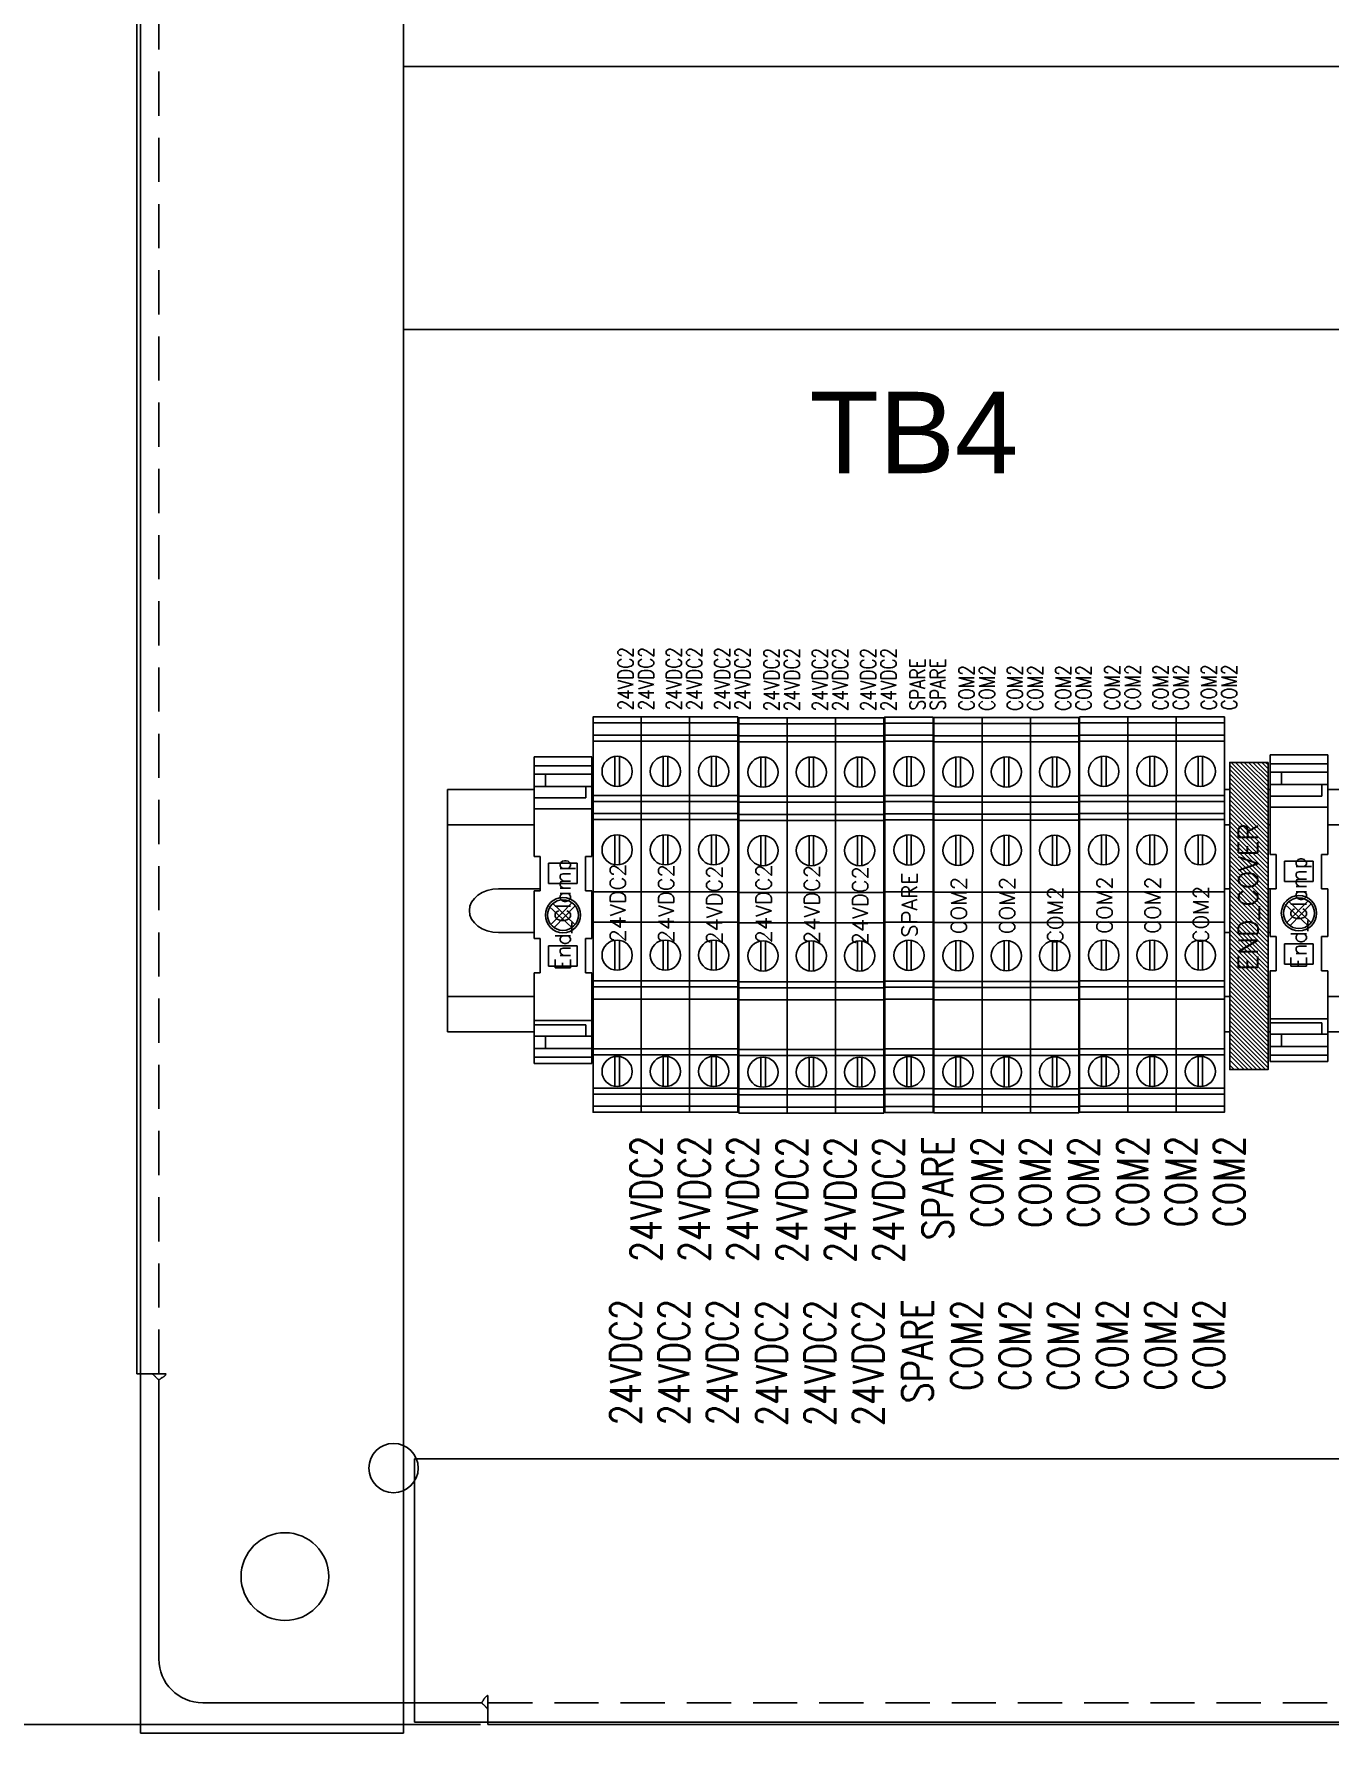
# Model space of a CAD drawing. Header units: inches. Extents: x 0.1 to 89.7, y 0.1 to 57.6.
# Drawn here: x 51.3 to 58.63, y 10.86 to 20.48 of the extents above; entities that cross this region are included whole.
import ezdxf
from ezdxf.enums import TextEntityAlignment as Align

# ---------------------------------------------------------------- set-up
doc = ezdxf.new("R2010")
doc.units = ezdxf.units.IN
doc.header["$MEASUREMENT"] = 0
doc.set_wipeout_variables(frame=1)
doc.linetypes.add('HIDDEN', pattern=[0.375, 0.25, -0.125])
for name, color, linetype in [('02___PRT_ALL_AXES', 7, 'Continuous'), ('21_WIDE_OR_GREATER', 7, 'Continuous'), ('DEFAULT_2', 8, 'HIDDEN'), ('PSYMS', 7, 'Continuous'), ('PTERM', 4, 'Continuous'), ('PWIRE', 84, 'Continuous')]:
    doc.layers.add(name, color=color, linetype=linetype)
doc.styles.get("Standard").update_dxf_attribs({"font": 'arial.ttf'})
doc.styles.add('WD', font='romans.shx', dxfattribs={"height": 0.185})
doc.dimstyles.new('DIMSTYLE_1', dxfattribs={"dimtxt": 0.354167, "dimasz": 0.416667, "dimexe": 0.09, "dimexo": 0.07, "dimgap": 0.0425, "dimtad": 0, "dimtih": 1, "dimtoh": 1, "dimzin": 4, "dimdsep": 46, "dimtxsty": 'Standard', "dimblk": '_FILLED', "dimblk1": '_FILLED', "dimblk2": '_FILLED', "dimcen": 0.09, "dimadec": 0, "dimazin": 0, "dimtfac": 1, "dimtofl": 0, "dimtmove": 0, "dimatfit": 3, "dimldrblk": '_FILLED', "dimfxl": 1, "dimtolj": 1, "dimtzin": 4, "dimarcsym": 0})

# ---------------------------------------------------------------- blocks, each defined once
blk = doc.blocks.new('_FILLED')
at = {"color": 0, "linetype": 'ByBlock'}
blk.add_solid([(0, 0), (-1, 0.2), (-1, -0.2)], dxfattribs=at)
blk = doc.blocks.new('*D66')
at = {"layer": '21_WIDE_OR_GREATER', "color": 0, "linetype": 'Continuous', "lineweight": -2, "transparency": 16777216}
for p, q in [((53.8273, 43.6342), (48.6285, 43.6342)), ((48.7185, 43.2175), (48.7185, 28.0938)), ((48.7185, 11.3246), (48.7185, 27.6469)), ((53.8273, 10.9079), (48.6285, 10.9079))]:
    blk.add_line(p, q, dxfattribs=at)
at = {"layer": 'Defpoints', "color": 0, "linetype": 'Continuous', "transparency": 16777216}
for p in [(48.7185, 43.6342), (53.8973, 43.6342), (53.8973, 10.9079)]:
    blk.add_point(p, dxfattribs=at)
at = {"layer": '21_WIDE_OR_GREATER', "color": 0, "linetype": 'Continuous', "lineweight": -2, "transparency": 16777216, "xscale": 0.4166666667, "yscale": 0.4166666667, "zscale": 0.4166666667}
for p, rotation in [((48.7185, 43.6342), 90), ((48.7185, 10.9079), 270)]:
    blk.add_blockref('_FILLED', p, dxfattribs=dict(at, rotation=rotation))
at = {"layer": '21_WIDE_OR_GREATER', "color": 0, "linetype": 'Continuous', "transparency": 16777216, "insert": (48.7185, 28.0513), "char_height": 0.35417, "width": 1.416667, "attachment_point": 2}
blk.add_mtext('\\A1;32.94', dxfattribs=at)
blk = doc.blocks.new('VDINF9F1')
for p, q in [((-0.75, 0), (-0.75, 18.5)), ((0.75, 0), (0.75, 18.5)), ((-0.75, 0), (0.75, 0))]:
    blk.add_line(p, q)
blk = doc.blocks.new('HDINFB5B')
for p, q in [((0, 0.75), (29.75, 0.75)), ((0, 0.75), (0, -0.75)), ((0, -0.75), (29.75, -0.75))]:
    blk.add_line(p, q)
blk = doc.blocks.new('HDIN1085A')
for p, q in [((0, 0.75), (31.25, 0.75)), ((0, 0.75), (0, -0.75)), ((0, -0.75), (31.25, -0.75))]:
    blk.add_line(p, q)
blk = doc.blocks.new('HDINFE72')
for p, q in [((0, 0.69), (29, 0.69)), ((0, 0.69), (0, -0.69)), ((0, 0.49), (29, 0.49)), ((0.2918, 0.125), (0.7082, 0.125)), ((1.2918, 0.125), (1.7082, 0.125)), ((2.2918, 0.125), (2.7082, 0.125)), ((3.2918, 0.125), (3.7082, 0.125)), ((4.2918, 0.125), (4.7082, 0.125)), ((0.2918, -0.125), (0.7082, -0.125)), ((1.2918, -0.125), (1.7082, -0.125)), ((2.2918, -0.125), (2.7082, -0.125)), ((3.2918, -0.125), (3.7082, -0.125)), ((4.2918, -0.125), (4.7082, -0.125)), ((0, -0.49), (29, -0.49)), ((0, -0.69), (29, -0.69))]:
    blk.add_line(p, q)
blk.add_circle((1.5, 0), 0.068)
for centre, major_axis, start_param, end_param in [((0.2918, 0), (-0.1668, 0), -1.570796, 1.570794), ((0.7082, 0), (0.1668, 0), 4.712386, 7.853986), ((1.2918, 0), (-0.1668, 0), -1.570796, 1.570794), ((1.7082, 0), (0.1668, 0), 4.712386, 7.853986), ((2.2918, 0), (-0.1668, 0), -1.570796, 1.570794), ((2.7082, 0), (0.1668, 0), 4.712386, 7.853986), ((3.2918, 0), (-0.1668, 0), -1.570796, 1.570794), ((3.7082, 0), (0.1668, 0), 4.712386, 7.853986), ((4.2918, 0), (-0.1668, 0), -1.570796, 1.570794), ((4.7082, 0), (0.1668, 0), 4.712386, 7.853986)]:
    blk.add_ellipse(centre, major_axis=major_axis, ratio=0.749429, start_param=start_param, end_param=end_param)
for p in [(0.5, 0), (1.5, 0), (2.5, 0), (3.5, 0), (4.5, 0)]:
    blk.add_point(p)
at = {"flags": 11}
for p in [(1.5, 0), (14.5, 0), (27.5, 0)]:
    blk.add_attdef('NC', text='', height=0.01, rotation=270, dxfattribs=at).set_placement(p, align=Align.MIDDLE)
blk = doc.blocks.new('E_NS35N')
at = {"style": 'WD', "flags": 1}
for tag, height, p in [('INST', 0.125, (-0.011, 0.475)), ('LOC', 0.125, (-0.011, 0.298)), ('P_TAGSTRIP', 0.125, (-0.011, 0.122)), ('CAT', 0.05, (0.034, -0.548)), ('WDBLKNAM', 0.05, (0.034, -0.619)), ('FP', 0.05, (0.034, -0.691)), ('FPT', 0.05, (0.175, -0.691)), ('ASSYCODE', 0.05, (0.034, -0.789))]:
    blk.add_attdef(tag, text='', height=height, dxfattribs=at).set_placement(p, align=Align.CENTER)
blk.add_wipeout([(-0.969, 0), (-0.379, 0), (-0.379, -0.039), (-0.155, -0.039), (-0.155, 0), (0.155, 0), (0.155, -0.039), (0.379, -0.039), (0.379, 0), (1.028, 0), (1.028, -0.374), (0.379, -0.374), (0.379, -0.333), (0.155, -0.333), (0.155, -0.374), (-0.155, -0.374), (-0.155, -0.333), (-0.379, -0.333), (-0.379, -0.374), (-0.969, -0.374)])
blk.add_wipeout([(-0.969, 0), (-0.379, 0), (-0.379, -0.039), (-0.155, -0.039), (-0.155, 0), (0.155, 0), (0.155, -0.039), (0.379, -0.039), (0.379, 0), (1.028, 0), (1.028, -0.374), (0.379, -0.374), (0.379, -0.333), (0.155, -0.333), (0.155, -0.374), (-0.155, -0.374), (-0.155, -0.333), (-0.379, -0.333), (-0.379, -0.374), (-0.969, -0.374)])
for p, q in [((-0.379, 0), (-0.969, 0)), ((-0.969, 0), (-0.969, -0.374)), ((-0.379, -0.039), (-0.379, 0)), ((-0.155, -0.039), (-0.155, 0)), ((0.155, 0), (-0.155, 0)), ((0.379, 0), (1.028, 0)), ((0.379, -0.039), (0.379, 0)), ((0.379, 0), (0.688, 0)), ((0.688, 0), (0.688, -0.374)), ((0.915, -0.37), (0.915, 0.004)), ((0.97, -0.37), (0.97, 0.004)), ((1.028, 0), (1.028, -0.374)), ((-0.927, -0.378), (-0.927, -0.004)), ((-0.872, -0.378), (-0.872, -0.004)), ((-0.872, -0.074), (-0.791, -0.074)), ((-0.791, -0.378), (-0.791, -0.004)), ((-0.718, -0.336), (-0.718, -0.004)), ((-0.69, -0.378), (-0.69, -0.004)), ((-0.155, -0.039), (-0.379, -0.039)), ((-0.203, -0.092), (-0.336, -0.092)), ((-0.336, -0.279), (-0.336, -0.092)), ((-0.203, -0.279), (-0.203, -0.092)), ((-0.082, -0.242), (0.054, -0.098)), ((-0.064, -0.108), (0.078, -0.247)), ((0.155, -0.039), (0.379, -0.039)), ((0.203, -0.092), (0.336, -0.092)), ((0.203, -0.279), (0.203, -0.092)), ((0.336, -0.279), (0.336, -0.092)), ((0.76, -0.336), (0.76, -0.004)), ((0.834, -0.378), (0.834, -0.004)), ((0.915, -0.074), (0.834, -0.074)), ((-0.084, -0.129), (0.057, -0.267)), ((-0.061, -0.262), (0.075, -0.118)), ((-0.203, -0.279), (-0.336, -0.279)), ((0.203, -0.279), (0.336, -0.279)), ((-0.969, -0.374), (-0.379, -0.374)), ((-0.791, -0.336), (-0.718, -0.336)), ((-0.379, -0.374), (-0.379, -0.333)), ((-0.379, -0.333), (-0.155, -0.333)), ((-0.155, -0.374), (-0.155, -0.333)), ((0.155, -0.374), (-0.155, -0.374)), ((0.379, -0.333), (0.155, -0.333)), ((0.379, -0.374), (0.379, -0.333)), ((1.028, -0.374), (0.379, -0.374)), ((0.688, -0.374), (0.379, -0.374)), ((0.834, -0.336), (0.76, -0.336))]:
    blk.add_line(p, q)
for points in [[(0.155, -0.039), (0.155, 0)], [(0.155, -0.374), (0.155, -0.333)]]:
    blk.add_lwpolyline(points)
for radius in [0.115, 0.1]:
    blk.add_circle((-0.003, -0.187), radius)
at = {"style": 'WD', "width": 0.8}
blk.add_attdef('WIRENOL', text='', height=0.1, dxfattribs=at).set_placement((-1.003, -0.12), align=Align.MIDDLE_RIGHT)
blk.add_attdef('WIRENOR', text='', height=0.1, dxfattribs=at).set_placement((1.059, -0.12), align=Align.MIDDLE_LEFT)
at = {"style": 'WD', "flags": 1}
blk.add_attdef('TERMDESCL', text='', height=0.05, dxfattribs=at).set_placement((-1, -0.235), align=Align.MIDDLE_RIGHT)
at = {"style": 'WD'}
for tag in ['WIRENO', 'TERM']:
    blk.add_attdef(tag, text='', height=0.1, dxfattribs=at).set_placement((0.034, -0.185), align=Align.MIDDLE_CENTER)
at = {"style": 'WD', "flags": 1}
blk.add_attdef('TERMDESCR', text='', height=0.05, dxfattribs=at).set_placement((1.059, -0.235), align=Align.MIDDLE_LEFT)
blk.add_attdef('MFG', text='', height=0.05, dxfattribs=at).set_placement((0.034, -0.476), align=Align.CENTER)
blk = doc.blocks.new('wd_default_02terminal')
at = {"style": 'WD', "flags": 1}
for tag, height, p in [('INST', 0.125, (0.008, 0.421)), ('LOC', 0.125, (0.008, 0.245)), ('P_TAGSTRIP', 0.125, (0.008, 0.068)), ('CAT', 0.05, (0.005, -0.45)), ('WDBLKNAM', 0.05, (0.005, -0.522)), ('FP', 0.05, (0.005, -0.593)), ('FPT', 0.05, (0.146, -0.593)), ('ASSYCODE', 0.05, (0.005, -0.675))]:
    blk.add_attdef(tag, text='', height=height, dxfattribs=at).set_placement(p, align=Align.CENTER)
at = {"style": 'WD', "width": 0.8}
blk.add_attdef('L02WIRENOR', text='', height=0.1, dxfattribs=at).set_placement((1.33, -0.345), align=Align.MIDDLE_LEFT)
at = {"style": 'WD', "flags": 1}
blk.add_attdef('L02PINL', text='', height=0.05, dxfattribs=at).set_placement((-0.882, -0.441), align=Align.MIDDLE_RIGHT)
blk.add_attdef('L02PINR', text='', height=0.05, dxfattribs=at).set_placement((0.897, -0.441), align=Align.MIDDLE_LEFT)
at = {"linetype": 'Continuous'}
blk.add_wipeout([(1.287, -0.314), (1.287, 0), (-1.287, 0), (-1.287, -0.314), (0.149, -0.314)], dxfattribs=at)
for p, q in [((-1.248, -0.314), (-1.248, 0)), ((-1.169, -0.314), (-1.169, 0)), ((-1.13, -0.314), (-1.13, 0)), ((-0.913, -0.314), (-0.913, 0)), ((-0.873, -0.314), (-0.873, 0)), ((-0.55, -0.314), (-0.55, 0)), ((-0.471, 0), (-0.471, -0.314)), ((-0.432, -0.314), (-0.432, 0)), ((-0.048, -0.314), (-0.048, 0)), ((0.149, -0.314), (0.149, 0)), ((0.619, 0), (0.619, -0.314)), ((0.658, -0.314), (0.658, 0)), ((0.737, -0.314), (0.737, 0)), ((0.776, -0.314), (0.776, 0)), ((1.13, -0.314), (1.13, 0)), ((1.169, -0.314), (1.169, 0)), ((1.248, -0.314), (1.248, 0)), ((-1.118, -0.143), (-0.924, -0.143)), ((-1.118, -0.172), (-0.924, -0.172)), ((-0.361, -0.143), (-0.167, -0.143)), ((-0.361, -0.172), (-0.167, -0.172)), ((0.325, -0.143), (0.52, -0.143)), ((0.325, -0.172), (0.52, -0.172)), ((0.836, -0.143), (1.031, -0.143)), ((0.836, -0.172), (1.031, -0.172))]:
    blk.add_line(p, q, dxfattribs=at)
blk.add_lwpolyline([(1.287, -0.314), (1.287, 0), (-1.287, 0), (-1.287, -0.314), (0.149, -0.314)], close=True, dxfattribs=at)
for centre in [(-1.021, -0.157), (-0.264, -0.157), (0.422, -0.157), (0.933, -0.157)]:
    blk.add_circle(centre, 0.0983, dxfattribs=at)
at = {"style": 'WD', "width": 0.8}
for tag, p in [('WIRENOL', (-1.315, -0.212)), ('L02WIRENOL', (-1.315, -0.345))]:
    blk.add_attdef(tag, text='', height=0.1, dxfattribs=at).set_placement(p, align=Align.MIDDLE_RIGHT)
at = {"style": 'WD'}
for tag in ['WIRENO', 'TERM']:
    blk.add_attdef(tag, text='', height=0.1, dxfattribs=at).set_placement((-0.003, -0.161), align=Align.MIDDLE_CENTER)
at = {"style": 'WD', "width": 0.8}
blk.add_attdef('WIRENOR', text='', height=0.1, dxfattribs=at).set_placement((1.33, -0.212), align=Align.MIDDLE_LEFT)
at = {"style": 'WD', "flags": 1}
blk.add_attdef('MFG', text='', height=0.05, dxfattribs=at).set_placement((0.005, -0.379), align=Align.CENTER)
blk.add_attdef('L01PINL', text='', height=0.05, dxfattribs=at).set_placement((-0.882, -0.376), align=Align.MIDDLE_RIGHT)
blk.add_attdef('L02TERM', text='', height=0.1, dxfattribs=at).set_placement((0, -0.409), align=Align.MIDDLE_CENTER)
blk.add_attdef('L01PINR', text='', height=0.05, dxfattribs=at).set_placement((0.897, -0.376), align=Align.MIDDLE_LEFT)
blk = doc.blocks.new('wd_default_accessory')
at = {"style": 'WD', "flags": 1}
for tag, p in [('INST', (0, 0.49)), ('LOC', (0, 0.302))]:
    blk.add_attdef(tag, text='', height=0.125, dxfattribs=at).set_placement(p, align=Align.MIDDLE_CENTER)
at = {"style": 'WD'}
blk.add_attdef('TERM', text='', height=0.125, dxfattribs=at).set_placement((-1.045, -0.182), align=Align.RIGHT)
blk.add_wipeout([(1, -0.25), (-1, -0.25), (-1, 0), (1, 0)])
for p, q in [((-0.961, -0.25), (-0.711, 0)), ((-0.933, -0.25), (-0.683, 0)), ((-0.904, -0.25), (-0.654, 0)), ((-0.876, -0.25), (-0.626, 0)), ((-0.848, -0.25), (-0.598, 0)), ((-0.82, -0.25), (-0.57, 0)), ((-0.792, -0.25), (-0.542, 0)), ((-0.763, -0.25), (-0.513, 0)), ((-0.735, -0.25), (-0.485, 0)), ((-0.707, -0.25), (-0.457, 0)), ((-0.679, -0.25), (-0.429, 0)), ((-0.65, -0.25), (-0.4, 0)), ((-0.622, -0.25), (-0.372, 0)), ((-0.594, -0.25), (-0.344, 0)), ((-0.566, -0.25), (-0.316, 0)), ((-0.538, -0.25), (-0.288, 0)), ((-0.509, -0.25), (-0.259, 0)), ((-0.453, -0.25), (-0.203, 0)), ((-0.368, -0.25), (-0.118, 0)), ((-0.34, -0.25), (-0.09, 0)), ((-0.284, -0.25), (-0.034, 0)), ((-0.256, -0.25), (-0.006, 0)), ((-0.199, -0.25), (0.051, 0)), ((-0.171, -0.25), (0.079, 0)), ((-0.143, -0.25), (0.107, 0)), ((-0.086, -0.25), (0.164, 0)), ((-0.058, -0.25), (0.192, 0)), ((-0.03, -0.25), (0.22, 0)), ((-0.002, -0.25), (0.248, 0)), ((0.055, -0.25), (0.305, 0)), ((0.083, -0.25), (0.333, 0)), ((0.111, -0.25), (0.361, 0)), ((0.139, -0.25), (0.39, 0.001)), ((0.393, -0.25), (0.643, 0)), ((0.422, -0.25), (0.672, 0)), ((0.45, -0.25), (0.7, 0)), ((0.506, -0.25), (0.756, 0)), ((0.563, -0.25), (0.813, 0)), ((0.591, -0.25), (0.841, 0)), ((0.619, -0.25), (0.869, 0)), ((0.675, -0.25), (0.925, 0)), ((0.732, -0.25), (0.982, 0)), ((-1, -0.062), (-0.938, 0)), ((-1, -0.028), (-0.972, 0)), ((-1, -0.12), (-0.88, 0)), ((-1, -0.148), (-0.852, 0)), ((-1, -0.176), (-0.824, 0)), ((-1, -0.205), (-0.795, 0)), ((-1, -0.233), (-0.767, 0)), ((-1, -0.093), (-0.907, 0)), ((-0.989, -0.25), (-0.739, 0)), ((-0.481, -0.25), (-0.231, 0)), ((-0.425, -0.25), (-0.175, 0)), ((-0.397, -0.25), (-0.147, 0)), ((-0.312, -0.25), (-0.062, 0)), ((-0.227, -0.25), (0.023, 0)), ((-0.114, -0.25), (0.136, 0)), ((0.027, -0.25), (0.277, 0)), ((0.168, -0.25), (0.418, 0)), ((0.196, -0.25), (0.446, 0)), ((0.224, -0.25), (0.474, 0)), ((0.252, -0.25), (0.502, 0)), ((0.28, -0.25), (0.53, 0)), ((0.309, -0.25), (0.559, 0)), ((0.337, -0.25), (0.587, 0)), ((0.365, -0.25), (0.615, 0)), ((0.478, -0.25), (0.728, 0)), ((0.534, -0.25), (0.784, 0)), ((0.647, -0.25), (0.897, 0)), ((0.704, -0.25), (0.954, 0)), ((0.76, -0.25), (1, -0.01)), ((0.788, -0.25), (1, -0.038)), ((0.817, -0.25), (1, -0.067)), ((0.845, -0.25), (1, -0.095)), ((0.873, -0.25), (1, -0.123)), ((0.901, -0.25), (1, -0.151)), ((0.929, -0.25), (1, -0.179)), ((0.958, -0.25), (1, -0.208)), ((0.986, -0.25), (1, -0.236))]:
    blk.add_line(p, q)
blk.add_lwpolyline([(1, -0.25), (-1, -0.25), (-1, 0), (1, 0)], close=True)
at = {"style": 'WD', "flags": 1}
for tag, height, p in [('P_TAGSTRIP', 0.125, (0, 0.115)), ('MFG', 0.01, (-0.625, -0.062)), ('WDBLKNAM', 0.01, (0.562, -0.062)), ('ASSYCODE', 0.01, (-0.625, -0.188)), ('CAT', 0.01, (-0.625, -0.125)), ('FPT', 0.01, (0.562, -0.125)), ('FP', 0.01, (0.562, -0.188))]:
    blk.add_attdef(tag, text='', height=height, dxfattribs=at).set_placement(p, align=Align.MIDDLE_CENTER)

msp = doc.modelspace()

# ---------------------------------------------------------------- linework, layer by layer
at = {"color": 3, "linetype": 'Continuous'}
for p, q in [((51.88192, 12.89506), (51.88192, 41.64702)), ((51.88192, 12.89506), (51.96783, 12.89506)), ((51.98755, 12.87815), (51.99187, 12.87376)), ((51.99187, 12.87376), (51.99515, 12.87045)), ((52.00612, 12.85994), (52.00612, 11.28048)), ((52.25452, 11.03208), (53.83398, 11.03208)), ((53.8691, 10.90789), (53.8691, 10.99379)), ((82.62105, 10.90789), (53.8691, 10.90789))]:
    msp.add_line(p, q, dxfattribs=at)
for points in [[(51.96783, 12.89506), (51.96976, 12.89366), (51.97164, 12.89226), (51.97349, 12.89084), (51.97528, 12.88942), (51.97701, 12.88799), (51.97867, 12.88657), (51.98027, 12.88515), (51.98181, 12.88374), (51.98329, 12.88236), (51.98472, 12.88097), (51.98614, 12.87957), (51.98755, 12.87815)], [(51.99515, 12.87045), (51.99689, 12.86872), (51.99861, 12.86704), (52.00029, 12.86541), (52.00192, 12.86385), (52.00346, 12.8624), (52.00487, 12.8611), (52.00612, 12.85994)], [(53.84619, 11.01942), (53.84449, 11.02111), (53.84276, 11.02286), (53.84108, 11.02457), (53.83945, 11.02626), (53.83789, 11.02789), (53.83644, 11.02942), (53.83513, 11.03083), (53.83398, 11.03208)], [(53.8691, 10.99379), (53.8677, 10.99572), (53.8663, 10.9976), (53.86488, 10.99945), (53.86346, 11.00124), (53.86203, 11.00297), (53.86061, 11.00463), (53.85919, 11.00623), (53.85778, 11.00778), (53.85639, 11.00925), (53.85501, 11.01068), (53.8536, 11.0121), (53.85219, 11.01351), (53.84619, 11.01942)]]:
    msp.add_lwpolyline(points, dxfattribs=at)
msp.add_arc((52.25452, 11.28048), 0.2484, 180, 270, dxfattribs=at)
at = {"layer": '02___PRT_ALL_AXES', "color": 3, "linetype": 'Continuous'}
for centre, radius in [((53.33501, 12.36098), 0.1396), ((52.72026, 11.74623), 0.2484)]:
    msp.add_circle(centre, radius, dxfattribs=at)
at = {"layer": 'DEFAULT_2', "color": 8, "linetype": 'HIDDEN'}
for p, q in [((52.00612, 12.89506), (52.00612, 41.64702)), ((51.96783, 12.89506), (52.04672, 12.89506)), ((52.02579, 12.87308), (52.01938, 12.86923)), ((53.8691, 10.99379), (53.8691, 11.07268)), ((82.62105, 11.03208), (53.8691, 11.03208))]:
    msp.add_line(p, q, dxfattribs=at)
for points in [[(52.04672, 12.89506), (52.04613, 12.89345), (52.04546, 12.8919), (52.04472, 12.8904), (52.04389, 12.88896), (52.04298, 12.88755), (52.04196, 12.88615), (52.04082, 12.88475), (52.03954, 12.88335), (52.03809, 12.88192), (52.03654, 12.88054), (52.03502, 12.87929), (52.03341, 12.87807), (52.03165, 12.87682), (52.02978, 12.87557), (52.02782, 12.87432), (52.02579, 12.87308)], [(52.01938, 12.86923), (52.01715, 12.86786), (52.01501, 12.8665), (52.01295, 12.86514), (52.01102, 12.86379), (52.00922, 12.86246), (52.0076, 12.86117), (52.00612, 12.85994)], [(53.8691, 11.07268), (53.86749, 11.07209), (53.86593, 11.07142), (53.86444, 11.07068), (53.863, 11.06985), (53.86158, 11.06894), (53.86019, 11.06792), (53.85879, 11.06678), (53.85739, 11.0655), (53.85596, 11.06405), (53.85458, 11.06251), (53.85333, 11.06098), (53.85211, 11.05938), (53.85086, 11.05762), (53.84961, 11.05574), (53.84836, 11.05379), (53.84711, 11.05176), (53.84327, 11.04534)], [(53.84327, 11.04534), (53.8419, 11.04311), (53.84054, 11.04097), (53.83918, 11.03892), (53.83783, 11.03698), (53.8365, 11.03519), (53.83521, 11.03356), (53.83398, 11.03208)]]:
    msp.add_lwpolyline(points, dxfattribs=at)

# ---------------------------------------------------------------- block references
at = {"layer": 'PSYMS', "xscale": 0.9935880310615606, "yscale": 0.9935880310615606, "zscale": 0.9935880310615606}
for name, p in [('VDINF9F1', (52.64661, 10.86045)), ('HDINFB5B', (53.3918, 19.55434)), ('HDINFE72', (53.6402, 15.51789)), ('HDIN1085A', (53.4539, 11.66774))]:
    msp.add_blockref(name, p, dxfattribs=at)

# ---------------------------------------------------------------- texts
at = {"layer": 'PSYMS', "insert": (54.625, 18.45668), "char_height": 0.461257, "attachment_point": 1}
msp.add_mtext_dynamic_manual_height_columns('\\pxqc;TB4', width=3.3125, gutter_width=0.99359, heights=[0], dxfattribs=at)

# ---------------------------------------------------------------- dimensions: what is measured, and where the dimension line sits
at = {"layer": '21_WIDE_OR_GREATER', "color": 2, "linetype": 'Continuous'}
dim = msp.add_linear_dim(base=(48.71846, 43.63419), p1=(53.89725, 10.90789), p2=(53.89725, 43.63419), angle=90, text='32.94', dimstyle='DIMSTYLE_1', dxfattribs=at)
dim.commit()
dim.dimension.update_dxf_attribs({"geometry": '*D66', "text_midpoint": (48.71846, 27.87033), "dimtype": 160})

# ---------------------------------------------------------------- next in the draw order: block references
at = {"layer": 'PSYMS'}
ref = msp.add_blockref('wd_default_02terminal', (56.11696, 15.49441), dxfattribs=dict(at, xscale=0.8697863940508446, yscale=0.8697863940508446, zscale=0.8697863940508446, rotation=90))
ref.add_attrib('WIRENO', 'SPARE', dxfattribs={"layer": 'PWIRE', "height": 0.086979, "rotation": 90, "style": 'WD'}).set_placement((56.25708, 15.54975), align=Align.MIDDLE_CENTER)
ref.add_attrib('WIRENOL', 'SPARE', dxfattribs={"layer": 'PWIRE', "height": 0.173957, "rotation": 90, "style": 'WD', "width": 0.8}).set_placement((56.30173, 13.31807), align=Align.MIDDLE_RIGHT)
ref.add_attrib('L02WIRENOL', 'SPARE', dxfattribs={"layer": '0', "height": 0.173957, "rotation": 90, "style": 'WD', "width": 0.8}).set_placement((56.41715, 14.24222), align=Align.MIDDLE_RIGHT)
ref.add_attrib('WIRENOR', 'SPARE', dxfattribs={"layer": 'PWIRE', "height": 0.086979, "rotation": 90, "style": 'WD', "width": 0.8}).set_placement((56.30173, 16.65131), align=Align.MIDDLE_LEFT)
ref.add_attrib('L02WIRENOR', 'SPARE', dxfattribs={"layer": '0', "height": 0.086979, "rotation": 90, "style": 'WD', "width": 0.8}).set_placement((56.41715, 16.65131), align=Align.MIDDLE_LEFT)
ref = msp.add_blockref('wd_default_02terminal', (57.22015, 15.49538), dxfattribs=dict(at, xscale=0.8697863940508446, yscale=0.8697863940508446, zscale=0.8697863940508446, rotation=90))
ref.add_attrib('WIRENO', 'COM2', dxfattribs={"layer": 'PWIRE', "height": 0.086979, "rotation": 90, "style": 'WD'}).set_placement((57.36027, 15.54975), align=Align.MIDDLE_CENTER)
ref.add_attrib('WIRENOL', 'COM2', dxfattribs={"layer": 'PWIRE', "height": 0.173957, "rotation": 90, "style": 'WD', "width": 0.8}).set_placement((57.40492, 13.31904), align=Align.MIDDLE_RIGHT)
ref.add_attrib('L02WIRENOL', 'COM2', dxfattribs={"layer": '0', "height": 0.173957, "rotation": 90, "style": 'WD', "width": 0.8}).set_placement((57.52034, 14.24319), align=Align.MIDDLE_RIGHT)
ref.add_attrib('WIRENOR', 'COM2', dxfattribs={"layer": 'PWIRE', "height": 0.086979, "rotation": 90, "style": 'WD', "width": 0.8}).set_placement((57.40492, 16.65228), align=Align.MIDDLE_LEFT)
ref.add_attrib('L02WIRENOR', 'COM2', dxfattribs={"layer": '0', "height": 0.086979, "rotation": 90, "style": 'WD', "width": 0.8}).set_placement((57.52034, 16.65228), align=Align.MIDDLE_LEFT)
ref = msp.add_blockref('E_NS35N', (54.13204, 15.49538), dxfattribs=dict(at, xscale=0.8697863940508446, yscale=0.8697863940508446, zscale=0.8697863940508446, rotation=90))
ref.add_attrib('TERM', 'End_Clamp', dxfattribs={"layer": 'PTERM', "height": 0.086979, "rotation": 90, "style": 'WD'}).set_placement((54.293, 15.49538), align=Align.MIDDLE_CENTER)
ref = msp.add_blockref('E_NS35N', (58.29947, 15.50619), dxfattribs=dict(at, xscale=0.8697863940508446, yscale=0.8697863940508446, zscale=0.8697863940508446, rotation=90))
ref.add_attrib('TERM', 'End_Clamp', dxfattribs={"layer": 'PTERM', "height": 0.086979, "rotation": 90, "style": 'WD'}).set_placement((58.46044, 15.50619), align=Align.MIDDLE_CENTER)

# ---------------------------------------------------------------- next in the draw order: block references
ref = msp.add_blockref('wd_default_02terminal', (54.4646, 15.49538), dxfattribs=dict(at, xscale=0.8697863940508446, yscale=0.8697863940508446, zscale=0.8697863940508446, rotation=90))
ref.add_attrib('WIRENO', '24VDC2', dxfattribs={"layer": 'PWIRE', "height": 0.086979, "rotation": 90, "style": 'WD'}).set_placement((54.60472, 15.56148), align=Align.MIDDLE_CENTER)
ref.add_attrib('WIRENOL', '24VDC2', dxfattribs={"layer": 'PWIRE', "height": 0.173957, "rotation": 90, "style": 'WD', "width": 0.8}).set_placement((54.64937, 13.31904), align=Align.MIDDLE_RIGHT)
ref.add_attrib('L02WIRENOL', '24VDC2', dxfattribs={"layer": '0', "height": 0.173957, "rotation": 90, "style": 'WD', "width": 0.8}).set_placement((54.76479, 14.24319), align=Align.MIDDLE_RIGHT)
ref.add_attrib('WIRENOR', '24VDC2', dxfattribs={"layer": 'PWIRE', "height": 0.086979, "rotation": 90, "style": 'WD', "width": 0.8}).set_placement((54.64937, 16.65228), align=Align.MIDDLE_LEFT)
ref.add_attrib('L02WIRENOR', '24VDC2', dxfattribs={"layer": '0', "height": 0.086979, "rotation": 90, "style": 'WD', "width": 0.8}).set_placement((54.76479, 16.65228), align=Align.MIDDLE_LEFT)
ref = msp.add_blockref('wd_default_02terminal', (56.39537, 15.49213), dxfattribs=dict(at, xscale=0.8697863940508446, yscale=0.8697863940508446, zscale=0.8697863940508446, rotation=90))
ref.add_attrib('WIRENO', 'COM2', dxfattribs={"layer": 'PWIRE', "height": 0.086979, "rotation": 90, "style": 'WD'}).set_placement((56.53549, 15.54649), align=Align.MIDDLE_CENTER)
ref.add_attrib('WIRENOL', 'COM2', dxfattribs={"layer": 'PWIRE', "height": 0.173957, "rotation": 90, "style": 'WD', "width": 0.8}).set_placement((56.58014, 13.31578), align=Align.MIDDLE_RIGHT)
ref.add_attrib('L02WIRENOL', 'COM2', dxfattribs={"layer": '0', "height": 0.173957, "rotation": 90, "style": 'WD', "width": 0.8}).set_placement((56.69556, 14.23993), align=Align.MIDDLE_RIGHT)
ref.add_attrib('WIRENOR', 'COM2', dxfattribs={"layer": 'PWIRE', "height": 0.086979, "rotation": 90, "style": 'WD', "width": 0.8}).set_placement((56.58014, 16.64902), align=Align.MIDDLE_LEFT)
ref.add_attrib('L02WIRENOR', 'COM2', dxfattribs={"layer": '0', "height": 0.086979, "rotation": 90, "style": 'WD', "width": 0.8}).set_placement((56.69556, 16.64902), align=Align.MIDDLE_LEFT)
ref = msp.add_blockref('wd_default_02terminal', (57.49362, 15.49538), dxfattribs=dict(at, xscale=0.8697863940508446, yscale=0.8697863940508446, zscale=0.8697863940508446, rotation=90))
ref.add_attrib('WIRENO', 'COM2', dxfattribs={"layer": 'PWIRE', "height": 0.086979, "rotation": 90, "style": 'WD'}).set_placement((57.63373, 15.54975), align=Align.MIDDLE_CENTER)
ref.add_attrib('WIRENOL', 'COM2', dxfattribs={"layer": 'PWIRE', "height": 0.173957, "rotation": 90, "style": 'WD', "width": 0.8}).set_placement((57.67838, 13.31904), align=Align.MIDDLE_RIGHT)
ref.add_attrib('L02WIRENOL', 'COM2', dxfattribs={"layer": '0', "height": 0.173957, "rotation": 90, "style": 'WD', "width": 0.8}).set_placement((57.7938, 14.24319), align=Align.MIDDLE_RIGHT)
ref.add_attrib('WIRENOR', 'COM2', dxfattribs={"layer": 'PWIRE', "height": 0.086979, "rotation": 90, "style": 'WD', "width": 0.8}).set_placement((57.67838, 16.65228), align=Align.MIDDLE_LEFT)
ref.add_attrib('L02WIRENOR', 'COM2', dxfattribs={"layer": '0', "height": 0.086979, "rotation": 90, "style": 'WD', "width": 0.8}).set_placement((57.7938, 16.65228), align=Align.MIDDLE_LEFT)

# ---------------------------------------------------------------- next in the draw order: block references
ref = msp.add_blockref('wd_default_02terminal', (54.73806, 15.49538), dxfattribs=dict(at, xscale=0.8697863940508446, yscale=0.8697863940508446, zscale=0.8697863940508446, rotation=90))
ref.add_attrib('WIRENO', '24VDC2', dxfattribs={"layer": 'PWIRE', "height": 0.086979, "rotation": 90, "style": 'WD'}).set_placement((54.87818, 15.55734), align=Align.MIDDLE_CENTER)
ref.add_attrib('WIRENOL', '24VDC2', dxfattribs={"layer": 'PWIRE', "height": 0.173957, "rotation": 90, "style": 'WD', "width": 0.8}).set_placement((54.92283, 13.31904), align=Align.MIDDLE_RIGHT)
ref.add_attrib('L02WIRENOL', '24VDC2', dxfattribs={"layer": '0', "height": 0.173957, "rotation": 90, "style": 'WD', "width": 0.8}).set_placement((55.03825, 14.24319), align=Align.MIDDLE_RIGHT)
ref.add_attrib('WIRENOR', '24VDC2', dxfattribs={"layer": 'PWIRE', "height": 0.086979, "rotation": 90, "style": 'WD', "width": 0.8}).set_placement((54.92283, 16.65228), align=Align.MIDDLE_LEFT)
ref.add_attrib('L02WIRENOR', '24VDC2', dxfattribs={"layer": '0', "height": 0.086979, "rotation": 90, "style": 'WD', "width": 0.8}).set_placement((55.03825, 16.65228), align=Align.MIDDLE_LEFT)
ref = msp.add_blockref('wd_default_02terminal', (56.66883, 15.49213), dxfattribs=dict(at, xscale=0.8697863940508446, yscale=0.8697863940508446, zscale=0.8697863940508446, rotation=90))
ref.add_attrib('WIRENO', 'COM2', dxfattribs={"layer": 'PWIRE', "height": 0.086979, "rotation": 90, "style": 'WD'}).set_placement((56.80895, 15.54649), align=Align.MIDDLE_CENTER)
ref.add_attrib('WIRENOL', 'COM2', dxfattribs={"layer": 'PWIRE', "height": 0.173957, "rotation": 90, "style": 'WD', "width": 0.8}).set_placement((56.8536, 13.31578), align=Align.MIDDLE_RIGHT)
ref.add_attrib('L02WIRENOL', 'COM2', dxfattribs={"layer": '0', "height": 0.173957, "rotation": 90, "style": 'WD', "width": 0.8}).set_placement((56.96902, 14.23993), align=Align.MIDDLE_RIGHT)
ref.add_attrib('WIRENOR', 'COM2', dxfattribs={"layer": 'PWIRE', "height": 0.086979, "rotation": 90, "style": 'WD', "width": 0.8}).set_placement((56.8536, 16.64902), align=Align.MIDDLE_LEFT)
ref.add_attrib('L02WIRENOR', 'COM2', dxfattribs={"layer": '0', "height": 0.086979, "rotation": 90, "style": 'WD', "width": 0.8}).set_placement((56.96902, 16.64902), align=Align.MIDDLE_LEFT)
ref = msp.add_blockref('wd_default_02terminal', (57.76708, 15.49538), dxfattribs=dict(at, xscale=0.8697863940508446, yscale=0.8697863940508446, zscale=0.8697863940508446, rotation=90))
ref.add_attrib('WIRENO', 'COM2', dxfattribs={"layer": 'PWIRE', "height": 0.086979, "rotation": 90, "style": 'WD'}).set_placement((57.90719, 15.49538), align=Align.MIDDLE_CENTER)
ref.add_attrib('WIRENOL', 'COM2', dxfattribs={"layer": 'PWIRE', "height": 0.173957, "rotation": 90, "style": 'WD', "width": 0.8}).set_placement((57.95184, 13.31904), align=Align.MIDDLE_RIGHT)
ref.add_attrib('L02WIRENOL', 'COM2', dxfattribs={"layer": '0', "height": 0.173957, "rotation": 90, "style": 'WD', "width": 0.8}).set_placement((58.06727, 14.24319), align=Align.MIDDLE_RIGHT)
ref.add_attrib('WIRENOR', 'COM2', dxfattribs={"layer": 'PWIRE', "height": 0.086979, "rotation": 90, "style": 'WD', "width": 0.8}).set_placement((57.95184, 16.65228), align=Align.MIDDLE_LEFT)
ref.add_attrib('L02WIRENOR', 'COM2', dxfattribs={"layer": '0', "height": 0.086979, "rotation": 90, "style": 'WD', "width": 0.8}).set_placement((58.06727, 16.65228), align=Align.MIDDLE_LEFT)

# ---------------------------------------------------------------- next in the draw order: block references
ref = msp.add_blockref('wd_default_02terminal', (55.01152, 15.49538), dxfattribs=dict(at, xscale=0.8697863940508446, yscale=0.8697863940508446, zscale=0.8697863940508446, rotation=90))
ref.add_attrib('WIRENO', '24VDC2', dxfattribs={"layer": 'PWIRE', "height": 0.086979, "rotation": 90, "style": 'WD'}).set_placement((55.15164, 15.54975), align=Align.MIDDLE_CENTER)
ref.add_attrib('WIRENOL', '24VDC2', dxfattribs={"layer": 'PWIRE', "height": 0.173957, "rotation": 90, "style": 'WD', "width": 0.8}).set_placement((55.19629, 13.31904), align=Align.MIDDLE_RIGHT)
ref.add_attrib('L02WIRENOL', '24VDC2', dxfattribs={"layer": '0', "height": 0.173957, "rotation": 90, "style": 'WD', "width": 0.8}).set_placement((55.31171, 14.24319), align=Align.MIDDLE_RIGHT)
ref.add_attrib('WIRENOR', '24VDC2', dxfattribs={"layer": 'PWIRE', "height": 0.086979, "rotation": 90, "style": 'WD', "width": 0.8}).set_placement((55.19629, 16.65228), align=Align.MIDDLE_LEFT)
ref.add_attrib('L02WIRENOR', '24VDC2', dxfattribs={"layer": '0', "height": 0.086979, "rotation": 90, "style": 'WD', "width": 0.8}).set_placement((55.31171, 16.65228), align=Align.MIDDLE_LEFT)
ref = msp.add_blockref('wd_default_02terminal', (56.9423, 15.49213), dxfattribs=dict(at, xscale=0.8697863940508446, yscale=0.8697863940508446, zscale=0.8697863940508446, rotation=90))
ref.add_attrib('WIRENO', 'COM2', dxfattribs={"layer": 'PWIRE', "height": 0.086979, "rotation": 90, "style": 'WD'}).set_placement((57.08241, 15.49213), align=Align.MIDDLE_CENTER)
ref.add_attrib('WIRENOL', 'COM2', dxfattribs={"layer": 'PWIRE', "height": 0.173957, "rotation": 90, "style": 'WD', "width": 0.8}).set_placement((57.12706, 13.31578), align=Align.MIDDLE_RIGHT)
ref.add_attrib('L02WIRENOL', 'COM2', dxfattribs={"layer": '0', "height": 0.173957, "rotation": 90, "style": 'WD', "width": 0.8}).set_placement((57.24249, 14.23993), align=Align.MIDDLE_RIGHT)
ref.add_attrib('WIRENOR', 'COM2', dxfattribs={"layer": 'PWIRE', "height": 0.086979, "rotation": 90, "style": 'WD', "width": 0.8}).set_placement((57.12706, 16.64902), align=Align.MIDDLE_LEFT)
ref.add_attrib('L02WIRENOR', 'COM2', dxfattribs={"layer": '0', "height": 0.086979, "rotation": 90, "style": 'WD', "width": 0.8}).set_placement((57.24249, 16.64902), align=Align.MIDDLE_LEFT)
ref = msp.add_blockref('wd_default_accessory', (58.06998, 15.48756), dxfattribs=dict(at, xscale=0.8697863940508446, yscale=0.8697863940508446, zscale=0.8697863940508446, rotation=90))
ref.add_attrib('TERM', 'END_COVER', dxfattribs={"layer": 'PTERM', "height": 0.108723, "rotation": 90, "style": 'WD'}).set_placement((58.22843, 16.01311), align=Align.RIGHT)

# ---------------------------------------------------------------- next in the draw order: block references
ref = msp.add_blockref('wd_default_02terminal', (55.29087, 15.49107), dxfattribs=dict(at, xscale=0.8697863940508446, yscale=0.8697863940508446, zscale=0.8697863940508446, rotation=90))
ref.add_attrib('WIRENO', '24VDC2', dxfattribs={"layer": 'PWIRE', "height": 0.086979, "rotation": 90, "style": 'WD'}).set_placement((55.43098, 15.55717), align=Align.MIDDLE_CENTER)
ref.add_attrib('WIRENOL', '24VDC2', dxfattribs={"layer": 'PWIRE', "height": 0.173957, "rotation": 90, "style": 'WD', "width": 0.8}).set_placement((55.47563, 13.31473), align=Align.MIDDLE_RIGHT)
ref.add_attrib('L02WIRENOL', '24VDC2', dxfattribs={"layer": '0', "height": 0.173957, "rotation": 90, "style": 'WD', "width": 0.8}).set_placement((55.59106, 14.23888), align=Align.MIDDLE_RIGHT)
ref.add_attrib('WIRENOR', '24VDC2', dxfattribs={"layer": 'PWIRE', "height": 0.086979, "rotation": 90, "style": 'WD', "width": 0.8}).set_placement((55.47563, 16.64797), align=Align.MIDDLE_LEFT)
ref.add_attrib('L02WIRENOR', '24VDC2', dxfattribs={"layer": '0', "height": 0.086979, "rotation": 90, "style": 'WD', "width": 0.8}).set_placement((55.59106, 16.64797), align=Align.MIDDLE_LEFT)

# ---------------------------------------------------------------- next in the draw order: block references
ref = msp.add_blockref('wd_default_02terminal', (55.56433, 15.49107), dxfattribs=dict(at, xscale=0.8697863940508446, yscale=0.8697863940508446, zscale=0.8697863940508446, rotation=90))
ref.add_attrib('WIRENO', '24VDC2', dxfattribs={"layer": 'PWIRE', "height": 0.086979, "rotation": 90, "style": 'WD'}).set_placement((55.70444, 15.55303), align=Align.MIDDLE_CENTER)
ref.add_attrib('WIRENOL', '24VDC2', dxfattribs={"layer": 'PWIRE', "height": 0.173957, "rotation": 90, "style": 'WD', "width": 0.8}).set_placement((55.7491, 13.31473), align=Align.MIDDLE_RIGHT)
ref.add_attrib('L02WIRENOL', '24VDC2', dxfattribs={"layer": '0', "height": 0.173957, "rotation": 90, "style": 'WD', "width": 0.8}).set_placement((55.86452, 14.23888), align=Align.MIDDLE_RIGHT)
ref.add_attrib('WIRENOR', '24VDC2', dxfattribs={"layer": 'PWIRE', "height": 0.086979, "rotation": 90, "style": 'WD', "width": 0.8}).set_placement((55.7491, 16.64797), align=Align.MIDDLE_LEFT)
ref.add_attrib('L02WIRENOR', '24VDC2', dxfattribs={"layer": '0', "height": 0.086979, "rotation": 90, "style": 'WD', "width": 0.8}).set_placement((55.86452, 16.64797), align=Align.MIDDLE_LEFT)

# ---------------------------------------------------------------- next in the draw order: block references
ref = msp.add_blockref('wd_default_02terminal', (55.83779, 15.49107), dxfattribs=dict(at, xscale=0.8697863940508446, yscale=0.8697863940508446, zscale=0.8697863940508446, rotation=90))
ref.add_attrib('WIRENO', '24VDC2', dxfattribs={"layer": 'PWIRE', "height": 0.086979, "rotation": 90, "style": 'WD'}).set_placement((55.97791, 15.54544), align=Align.MIDDLE_CENTER)
ref.add_attrib('WIRENOL', '24VDC2', dxfattribs={"layer": 'PWIRE', "height": 0.173957, "rotation": 90, "style": 'WD', "width": 0.8}).set_placement((56.02256, 13.31473), align=Align.MIDDLE_RIGHT)
ref.add_attrib('L02WIRENOL', '24VDC2', dxfattribs={"layer": '0', "height": 0.173957, "rotation": 90, "style": 'WD', "width": 0.8}).set_placement((56.13798, 14.23888), align=Align.MIDDLE_RIGHT)
ref.add_attrib('WIRENOR', '24VDC2', dxfattribs={"layer": 'PWIRE', "height": 0.086979, "rotation": 90, "style": 'WD', "width": 0.8}).set_placement((56.02256, 16.64797), align=Align.MIDDLE_LEFT)
ref.add_attrib('L02WIRENOR', '24VDC2', dxfattribs={"layer": '0', "height": 0.086979, "rotation": 90, "style": 'WD', "width": 0.8}).set_placement((56.13798, 16.64797), align=Align.MIDDLE_LEFT)

doc.saveas('drawing.dxf')
